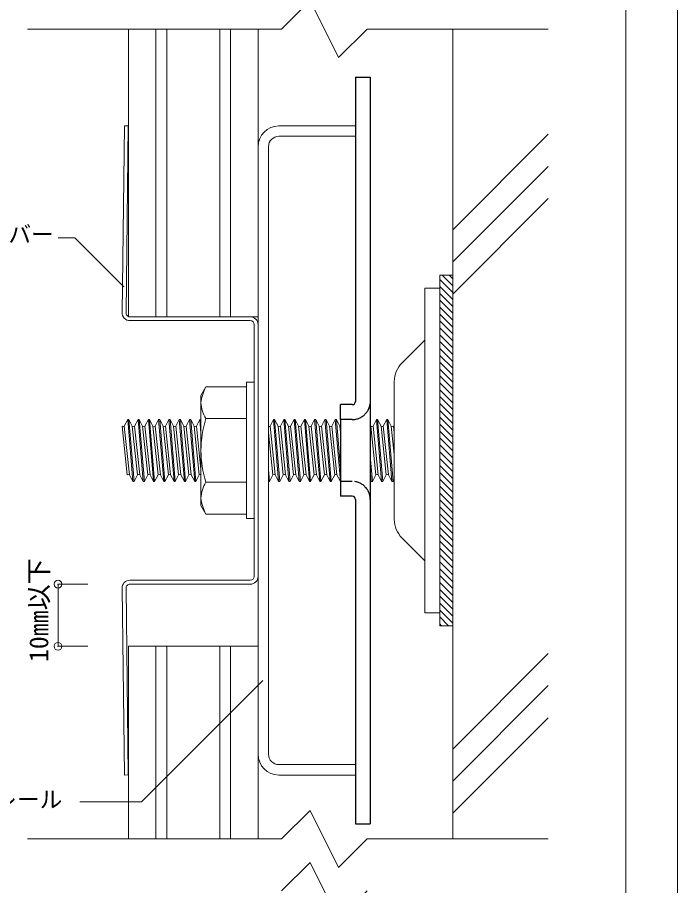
# Model space of a CAD drawing. Units: millimetres on the paper, enlarged 8 times, with parts at other scales. Extents: x -1560 to 1560, y -1077 to 1060.
# Drawn here: x 1153 to 1560, y 63 to 598 of the extents above; entities that cross this region are included whole.
import ezdxf
from ezdxf.enums import TextEntityAlignment as Align

# ---------------------------------------------------------------- set-up
doc = ezdxf.new("R2010")
doc.units = ezdxf.units.MM
doc.header["$LTSCALE"] = 8
doc.header["$PDMODE"] = 32
doc.header["$PDSIZE"] = 4.8
doc.linetypes.add('DASHED2', pattern=[3, 2, -1])
for name, color, linetype, lineweight in [('1-1_吊り材', 7, 'Continuous', 18), ('1-2_野縁受け', 3, 'Continuous', 18), ('1-3_野縁', 2, 'Continuous', 25), ('1-4_ブレース・補強材', 4, 'Continuous', 9), ('1-5_寸法', 4, 'Continuous', 9), ('1-6_文字', 7, 'Continuous', 18), ('6-5_寸法', 4, 'Continuous', 9), ('F-3_野縁', 3, 'Continuous', 18)]:
    doc.layers.add(name, color=color, linetype=linetype, lineweight=lineweight)
doc.styles.add('ＭＳ ゴシック', font='')
doc.styles.get('ＭＳ ゴシック').set_extended_font_data('MS Gothic')

msp = doc.modelspace()

# ---------------------------------------------------------------- linework, layer by layer
at = {"layer": '1-1_吊り材'}
for p, q in [((1421.311, 590.942), (1421.311, 91.808)), ((1314.111, 531.233), (1361.311, 531.233)), ((1361.311, 524.833), (1361.311, 531.233)), ((1314.111, 524.833), (1361.311, 524.833)), ((1301.311, 144.033), (1301.311, 518.433)), ((1307.711, 518.433), (1307.711, 144.033)), ((1421.311, 375.233), (1421.311, 507.233)), ((1404.111, 231.233), (1404.111, 431.233)), ((1404.111, 431.233), (1413.311, 431.233)), ((1413.311, 231.233), (1413.311, 431.233)), ((1389.997, 385.119), (1404.111, 399.233)), ((1385.311, 373.806), (1385.311, 288.66)), ((1421.311, 287.233), (1421.311, 155.233)), ((1389.997, 277.347), (1404.111, 263.233)), ((1404.111, 231.233), (1413.311, 231.233)), ((1314.111, 137.633), (1361.311, 137.633)), ((1361.311, 131.233), (1361.311, 137.633)), ((1314.111, 131.233), (1361.311, 131.233))]:
    msp.add_line(p, q, dxfattribs=at)
for centre, radius, start, end in [((1314.111, 518.433), 12.8, 90, 180), ((1314.111, 518.433), 6.4, 90, 180), ((1401.311, 373.806), 16, 135, 180), ((1401.311, 288.66), 16, 180, 225), ((1314.111, 144.033), 12.8, 180, 270), ((1314.111, 144.033), 6.4, 180, 270)]:
    msp.add_arc(centre, radius, start, end, dxfattribs=at)
at = {"layer": '1-2_野縁受け'}
for p, q in [((1221.311, 590.942), (1221.311, 413.547)), ((1238.241, 590.942), (1238.241, 413.547)), ((1244.989, 590.942), (1244.989, 413.547)), ((1277.632, 413.547), (1277.632, 590.942)), ((1284.38, 590.942), (1284.38, 413.547)), ((1301.311, 590.942), (1301.311, 413.547)), ((1221.311, 413.547), (1301.311, 413.547)), ((1266.111, 365.181), (1269.143, 370.433)), ((1294.111, 370.433), (1269.143, 370.433)), ((1298.911, 373.233), (1294.111, 373.233)), ((1294.111, 373.233), (1294.111, 289.233)), ((1294.111, 292.033), (1294.111, 370.433)), ((1298.911, 292.033), (1298.911, 370.433)), ((1266.111, 297.285), (1266.111, 365.181)), ((1220.947, 350.283), (1218.832, 346.219)), ((1220.947, 350.283), (1221.653, 350.283)), ((1224.122, 312.183), (1220.947, 350.283)), ((1224.828, 312.183), (1221.653, 350.283)), ((1221.653, 350.283), (1223.768, 346.219)), ((1227.297, 350.283), (1225.182, 346.219)), ((1227.297, 350.283), (1228.003, 350.283)), ((1230.472, 312.183), (1227.297, 350.283)), ((1231.178, 312.183), (1228.003, 350.283)), ((1228.003, 350.283), (1230.118, 346.219)), ((1233.647, 350.283), (1231.532, 346.219)), ((1233.647, 350.283), (1234.353, 350.283)), ((1236.822, 312.183), (1233.647, 350.283)), ((1237.528, 312.183), (1234.353, 350.283)), ((1234.353, 350.283), (1236.468, 346.219)), ((1239.997, 350.283), (1237.882, 346.219)), ((1239.997, 350.283), (1240.703, 350.283)), ((1243.172, 312.183), (1239.997, 350.283)), ((1243.878, 312.183), (1240.703, 350.283)), ((1240.703, 350.283), (1242.818, 346.219)), ((1246.347, 350.283), (1244.232, 346.219)), ((1246.347, 350.283), (1247.053, 350.283)), ((1249.522, 312.183), (1246.347, 350.283)), ((1250.228, 312.183), (1247.053, 350.283)), ((1247.053, 350.283), (1249.168, 346.219)), ((1252.697, 350.283), (1250.582, 346.219)), ((1252.697, 350.283), (1253.403, 350.283)), ((1255.872, 312.183), (1252.697, 350.283)), ((1256.578, 312.183), (1253.403, 350.283)), ((1253.403, 350.283), (1255.518, 346.219)), ((1259.047, 350.283), (1256.932, 346.219)), ((1259.047, 350.283), (1259.753, 350.283)), ((1262.222, 312.183), (1259.047, 350.283)), ((1262.928, 312.183), (1259.753, 350.283)), ((1259.753, 350.283), (1261.868, 346.219)), ((1265.397, 350.283), (1263.282, 346.219)), ((1265.397, 350.283), (1266.103, 350.283)), ((1266.111, 341.723), (1265.397, 350.283)), ((1266.103, 350.283), (1266.111, 350.267)), ((1266.111, 350.186), (1266.103, 350.283)), ((1294.111, 350.833), (1269.143, 350.833)), ((1310.797, 350.283), (1308.682, 346.219)), ((1310.797, 350.283), (1311.503, 350.283)), ((1313.972, 312.183), (1310.797, 350.283)), ((1314.678, 312.183), (1311.503, 350.283)), ((1311.503, 350.283), (1313.618, 346.219)), ((1317.147, 350.283), (1315.032, 346.219)), ((1317.147, 350.283), (1317.853, 350.283)), ((1320.322, 312.183), (1317.147, 350.283)), ((1321.028, 312.183), (1317.853, 350.283)), ((1317.853, 350.283), (1319.968, 346.219)), ((1323.497, 350.283), (1321.382, 346.219)), ((1323.497, 350.283), (1324.203, 350.283)), ((1326.672, 312.183), (1323.497, 350.283)), ((1327.378, 312.183), (1324.203, 350.283)), ((1324.203, 350.283), (1326.318, 346.219)), ((1329.847, 350.283), (1327.732, 346.219)), ((1329.847, 350.283), (1330.553, 350.283)), ((1333.022, 312.183), (1329.847, 350.283)), ((1333.728, 312.183), (1330.553, 350.283)), ((1330.553, 350.283), (1332.668, 346.219)), ((1336.197, 350.283), (1334.082, 346.219)), ((1336.197, 350.283), (1336.903, 350.283)), ((1339.372, 312.183), (1336.197, 350.283)), ((1340.078, 312.183), (1336.903, 350.283)), ((1336.903, 350.283), (1339.018, 346.219)), ((1342.547, 350.283), (1340.432, 346.219)), ((1342.547, 350.283), (1343.253, 350.283)), ((1345.722, 312.183), (1342.547, 350.283)), ((1346.428, 312.183), (1343.253, 350.283)), ((1343.253, 350.283), (1345.368, 346.219)), ((1348.897, 350.283), (1346.782, 346.219)), ((1348.897, 350.283), (1349.603, 350.283)), ((1352.072, 312.183), (1348.897, 350.283)), ((1349.603, 350.283), (1351.718, 346.219)), ((1352.111, 320.186), (1349.603, 350.283)), ((1355.247, 350.283), (1355.953, 350.283)), ((1374.297, 350.283), (1372.182, 346.219)), ((1374.297, 350.283), (1375.003, 350.283)), ((1377.472, 312.183), (1374.297, 350.283)), ((1378.178, 312.183), (1375.003, 350.283)), ((1375.003, 350.283), (1377.118, 346.219)), ((1380.647, 350.283), (1378.532, 346.219)), ((1380.647, 350.283), (1381.353, 350.283)), ((1383.822, 312.183), (1380.647, 350.283)), ((1384.528, 312.183), (1381.353, 350.283)), ((1381.353, 350.283), (1383.468, 346.219)), ((1220.593, 316.247), (1217.418, 346.219)), ((1218.832, 346.219), (1222.007, 316.247)), ((1226.943, 316.247), (1223.768, 346.219)), ((1225.182, 346.219), (1228.357, 316.247)), ((1233.293, 316.247), (1230.118, 346.219)), ((1231.532, 346.219), (1234.707, 316.247)), ((1239.643, 316.247), (1236.468, 346.219)), ((1237.882, 346.219), (1241.057, 316.247)), ((1245.993, 316.247), (1242.818, 346.219)), ((1244.232, 346.219), (1247.407, 316.247)), ((1252.343, 316.247), (1249.168, 346.219)), ((1250.582, 346.219), (1253.757, 316.247)), ((1258.693, 316.247), (1255.518, 346.219)), ((1256.932, 346.219), (1260.107, 316.247)), ((1265.043, 316.247), (1261.868, 346.219)), ((1263.282, 346.219), (1266.111, 319.514)), ((1308.682, 346.219), (1311.857, 316.247)), ((1316.793, 316.247), (1313.618, 346.219)), ((1315.032, 346.219), (1318.207, 316.247)), ((1323.143, 316.247), (1319.968, 346.219)), ((1321.382, 346.219), (1324.557, 316.247)), ((1329.493, 316.247), (1326.318, 346.219)), ((1327.732, 346.219), (1330.907, 316.247)), ((1335.843, 316.247), (1332.668, 346.219)), ((1334.082, 346.219), (1337.257, 316.247)), ((1342.193, 316.247), (1339.018, 346.219)), ((1340.432, 346.219), (1343.607, 316.247)), ((1348.543, 316.247), (1345.368, 346.219)), ((1346.782, 346.219), (1349.957, 316.247)), ((1352.111, 342.514), (1351.718, 346.219)), ((1370.511, 346.714), (1370.768, 346.219)), ((1373.943, 316.247), (1370.768, 346.219)), ((1372.182, 346.219), (1375.357, 316.247)), ((1380.293, 316.247), (1377.118, 346.219)), ((1378.532, 346.219), (1381.707, 316.247)), ((1385.311, 328.826), (1383.468, 346.219)), ((1385.311, 347.043), (1384.882, 346.219)), ((1384.882, 346.219), (1385.311, 342.17)), ((1310.443, 316.247), (1307.711, 342.042)), ((1371.828, 312.183), (1370.511, 327.986)), ((1224.122, 312.183), (1222.007, 316.247)), ((1224.828, 312.183), (1226.943, 316.247)), ((1230.472, 312.183), (1228.357, 316.247)), ((1231.178, 312.183), (1233.293, 316.247)), ((1236.822, 312.183), (1234.707, 316.247)), ((1237.528, 312.183), (1239.643, 316.247)), ((1243.172, 312.183), (1241.057, 316.247)), ((1243.878, 312.183), (1245.993, 316.247)), ((1249.522, 312.183), (1247.407, 316.247)), ((1250.228, 312.183), (1252.343, 316.247)), ((1255.872, 312.183), (1253.757, 316.247)), ((1256.578, 312.183), (1258.693, 316.247)), ((1262.222, 312.183), (1260.107, 316.247)), ((1262.928, 312.183), (1265.043, 316.247)), ((1308.328, 312.183), (1307.711, 319.586)), ((1308.328, 312.183), (1310.443, 316.247)), ((1313.972, 312.183), (1311.857, 316.247)), ((1314.678, 312.183), (1316.793, 316.247)), ((1320.322, 312.183), (1318.207, 316.247)), ((1321.028, 312.183), (1323.143, 316.247)), ((1326.672, 312.183), (1324.557, 316.247)), ((1327.378, 312.183), (1329.493, 316.247)), ((1333.022, 312.183), (1330.907, 316.247)), ((1333.728, 312.183), (1335.843, 316.247)), ((1339.372, 312.183), (1337.257, 316.247)), ((1340.078, 312.183), (1342.193, 316.247)), ((1345.722, 312.183), (1343.607, 316.247)), ((1346.428, 312.183), (1348.543, 316.247)), ((1352.072, 312.183), (1349.957, 316.247)), ((1371.122, 312.183), (1370.511, 319.523)), ((1371.828, 312.183), (1373.943, 316.247)), ((1377.472, 312.183), (1375.357, 316.247)), ((1378.178, 312.183), (1380.293, 316.247)), ((1383.822, 312.183), (1381.707, 316.247)), ((1224.122, 312.183), (1224.828, 312.183)), ((1230.472, 312.183), (1231.178, 312.183)), ((1236.822, 312.183), (1237.528, 312.183)), ((1243.172, 312.183), (1243.878, 312.183)), ((1249.522, 312.183), (1250.228, 312.183)), ((1255.872, 312.183), (1256.578, 312.183)), ((1262.222, 312.183), (1262.928, 312.183)), ((1294.111, 311.633), (1269.143, 311.633)), ((1307.711, 312.183), (1308.328, 312.183)), ((1313.972, 312.183), (1314.678, 312.183)), ((1320.322, 312.183), (1321.028, 312.183)), ((1326.672, 312.183), (1327.378, 312.183)), ((1333.022, 312.183), (1333.728, 312.183)), ((1339.372, 312.183), (1340.078, 312.183)), ((1345.722, 312.183), (1346.428, 312.183)), ((1352.072, 312.183), (1352.111, 312.183)), ((1371.122, 312.183), (1370.511, 313.358)), ((1371.122, 312.183), (1371.828, 312.183)), ((1377.472, 312.183), (1378.178, 312.183)), ((1383.822, 312.183), (1384.528, 312.183)), ((1384.528, 312.183), (1385.311, 313.687)), ((1266.111, 297.285), (1269.143, 292.033)), ((1294.111, 292.033), (1269.143, 292.033)), ((1298.911, 289.233), (1294.111, 289.233)), ((1221.311, 210.542), (1301.311, 210.542)), ((1221.311, 210.542), (1221.311, 91.808)), ((1238.241, 210.542), (1238.241, 91.808)), ((1244.989, 210.542), (1244.989, 91.808)), ((1277.632, 91.808), (1277.632, 210.542)), ((1284.38, 210.542), (1284.38, 91.808)), ((1301.311, 210.542), (1301.311, 91.808))]:
    msp.add_line(p, q, dxfattribs=at)
for centre, radius, start, end in [((1293.194, 357.622), 27.25, 151.95868, 173.65706), ((1285.616, 361.299), 19.517, 181.95541, 212.42882), ((1330.975, 331.233), 64.864, 162.41203, 197.58795), ((1218.125, 347.835), 1.764, 246.3783, 293.6217), ((1224.475, 347.835), 1.764, 246.3783, 293.6217), ((1230.825, 347.835), 1.764, 246.3783, 293.6217), ((1237.175, 347.835), 1.764, 246.3783, 293.6217), ((1243.525, 347.835), 1.764, 246.3783, 293.6217), ((1249.875, 347.835), 1.764, 246.3783, 293.6217), ((1256.225, 347.835), 1.764, 246.3783, 293.6217), ((1262.575, 347.835), 1.764, 246.3783, 293.6217), ((1307.975, 347.835), 1.764, 261.38294, 293.6217), ((1314.325, 347.835), 1.764, 246.3783, 293.6217), ((1320.675, 347.835), 1.764, 246.3783, 293.6217), ((1327.025, 347.835), 1.764, 246.3783, 293.6217), ((1327.025, 347.835), 1.764, 292.87528, 293.6217), ((1333.375, 347.835), 1.764, 246.3783, 293.6217), ((1339.725, 347.835), 1.764, 246.3783, 293.6217), ((1346.075, 347.835), 1.764, 246.3783, 293.6217), ((1352.425, 347.835), 1.764, 246.3783, 259.73654), ((1371.475, 347.835), 1.764, 246.3783, 293.6217), ((1377.825, 347.835), 1.764, 246.3783, 293.6217), ((1384.175, 347.835), 1.764, 246.3783, 293.6217), ((1221.3, 314.631), 1.764, 66.3783, 113.6217), ((1227.65, 314.631), 1.764, 66.3783, 113.6217), ((1234, 314.631), 1.764, 66.3783, 113.6217), ((1240.35, 314.631), 1.764, 66.3783, 113.6217), ((1246.7, 314.631), 1.764, 66.3783, 113.6217), ((1253.05, 314.631), 1.764, 66.3783, 113.6217), ((1259.4, 314.631), 1.764, 66.3783, 113.6217), ((1265.75, 314.631), 1.764, 78.2008, 113.6217), ((1311.15, 314.631), 1.764, 66.3783, 113.6217), ((1317.5, 314.631), 1.764, 66.3783, 113.6217), ((1323.85, 314.631), 1.764, 66.3783, 113.6217), ((1330.2, 314.631), 1.764, 66.3783, 113.6217), ((1336.55, 314.631), 1.764, 66.3783, 113.6217), ((1342.9, 314.631), 1.764, 66.3783, 113.6217), ((1349.25, 314.631), 1.764, 66.3783, 113.6217), ((1374.65, 314.631), 1.764, 66.3783, 113.6217), ((1381, 314.631), 1.764, 66.3783, 113.6217), ((1285.616, 301.167), 19.517, 147.57117, 178.04457), ((1293.194, 304.844), 27.25, 186.34293, 208.04131)]:
    msp.add_arc(centre, radius, start, end, dxfattribs=at)
at = {"layer": '1-3_野縁'}
for p, q in [((1361.311, 561.233), (1370.511, 561.233)), ((1361.311, 561.233), (1361.311, 361.483)), ((1359.311, 359.483), (1352.111, 359.483)), ((1352.111, 350.283), (1352.111, 359.483)), ((1352.111, 350.283), (1352.111, 312.183)), ((1352.111, 312.183), (1352.111, 302.983)), ((1359.311, 302.983), (1352.111, 302.983)), ((1361.311, 300.983), (1361.311, 101.233)), ((1370.511, 300.983), (1370.511, 101.233)), ((1361.311, 101.233), (1370.511, 101.233))]:
    msp.add_line(p, q, dxfattribs=at)
at = {"layer": '1-3_野縁', "linetype": 'DASHED2'}
for p, q in [((1359.311, 350.283), (1352.111, 350.283)), ((1359.311, 312.183), (1352.111, 312.183))]:
    msp.add_line(p, q, dxfattribs=at)
at = {"layer": '1-3_野縁'}
msp.add_lwpolyline([(1370.511, 561.233), (1370.511, 361.483), (1370.511, 300.983)], dxfattribs=at)
for centre, start, end in [((1359.311, 361.483), 270, 0), ((1359.311, 300.983), 0, 90)]:
    msp.add_arc(centre, 2, start, end, dxfattribs=at)
at = {"layer": '1-3_野縁', "linetype": 'DASHED2'}
for centre, start, end in [((1359.311, 361.483), 270, 0), ((1359.311, 300.983), 0, 90)]:
    msp.add_arc(centre, 11.2, start, end, dxfattribs=at)
at = {"layer": '1-4_ブレース・補強材'}
for p, q in [((1217.483, 416.146), (1218.889, 531.24)), ((1218.889, 531.24), (1221.289, 531.211)), ((1219.883, 416.117), (1221.289, 531.211)), ((1480.211, 526.132), (1421.311, 467.232)), ((1480.211, 506.333), (1421.311, 447.433)), ((1480.211, 486.534), (1421.311, 427.634)), ((1413.311, 439.233), (1421.311, 439.233)), ((1413.311, 439.233), (1413.311, 223.233)), ((1414.843, 439.233), (1421.311, 432.765)), ((1419.086, 439.233), (1421.311, 437.008)), ((1413.311, 436.523), (1421.311, 428.523)), ((1413.311, 432.28), (1421.311, 424.28)), ((1413.311, 428.037), (1421.311, 420.037)), ((1413.311, 423.795), (1421.311, 415.795)), ((1413.311, 419.552), (1421.311, 411.552)), ((1296.511, 413.633), (1222.281, 413.633)), ((1413.311, 415.309), (1421.311, 407.309)), ((1222.281, 411.233), (1296.511, 411.233)), ((1298.911, 408.833), (1298.911, 253.633)), ((1301.311, 408.833), (1301.311, 253.633)), ((1413.311, 411.067), (1421.311, 403.067)), ((1413.311, 406.824), (1421.311, 398.824)), ((1413.311, 402.582), (1421.311, 394.582)), ((1413.311, 398.339), (1421.311, 390.339)), ((1413.311, 394.096), (1421.311, 386.096)), ((1413.311, 389.854), (1421.311, 381.854)), ((1413.311, 385.611), (1421.311, 377.611)), ((1413.311, 381.368), (1421.311, 373.368)), ((1413.311, 377.126), (1421.311, 369.126)), ((1413.311, 372.883), (1421.311, 364.883)), ((1413.311, 368.64), (1421.311, 360.64)), ((1413.311, 364.398), (1421.311, 356.398)), ((1413.311, 360.155), (1421.311, 352.155)), ((1413.311, 355.912), (1421.311, 347.912)), ((1413.311, 351.67), (1421.311, 343.67)), ((1413.311, 347.427), (1421.311, 339.427)), ((1413.311, 343.185), (1421.311, 335.185)), ((1413.311, 338.942), (1421.311, 330.942)), ((1413.311, 334.699), (1421.311, 326.699)), ((1413.311, 330.457), (1421.311, 322.457)), ((1413.311, 326.214), (1421.311, 318.214)), ((1413.311, 321.971), (1421.311, 313.971)), ((1413.311, 317.729), (1421.311, 309.729)), ((1413.311, 313.486), (1421.311, 305.486)), ((1413.311, 309.243), (1421.311, 301.243)), ((1413.311, 305.001), (1421.311, 297.001)), ((1413.311, 300.758), (1421.311, 292.758)), ((1413.311, 296.516), (1421.311, 288.516)), ((1413.311, 292.273), (1421.311, 284.273)), ((1413.311, 288.03), (1421.311, 280.03)), ((1413.311, 283.788), (1421.311, 275.788)), ((1413.311, 279.545), (1421.311, 271.545)), ((1413.311, 275.302), (1421.311, 267.302)), ((1413.311, 271.06), (1421.311, 263.06)), ((1413.311, 266.817), (1421.311, 258.817)), ((1413.311, 262.574), (1421.311, 254.574)), ((1413.311, 258.332), (1421.311, 250.332)), ((1413.311, 254.089), (1421.311, 246.089)), ((1217.483, 246.32), (1218.889, 131.226)), ((1219.883, 246.349), (1221.289, 131.255)), ((1222.281, 251.233), (1296.511, 251.233)), ((1296.511, 248.833), (1222.281, 248.833)), ((1413.311, 249.846), (1421.311, 241.846)), ((1413.311, 245.604), (1421.311, 237.604)), ((1413.311, 241.361), (1421.311, 233.361)), ((1413.311, 237.119), (1421.311, 229.119)), ((1413.311, 232.876), (1421.311, 224.876)), ((1413.311, 228.633), (1418.711, 223.233)), ((1413.311, 224.391), (1414.468, 223.233)), ((1413.311, 223.233), (1421.311, 223.233)), ((1480.211, 206.132), (1421.311, 147.232)), ((1480.211, 186.333), (1421.311, 127.433)), ((1480.211, 166.534), (1421.311, 107.634)), ((1218.889, 131.226), (1221.289, 131.255))]:
    msp.add_line(p, q, dxfattribs=at)
for centre, radius, start, end in [((1222.281, 416.033), 4.8, 178, 270), ((1222.281, 416.033), 2.4, 178, 270), ((1296.511, 408.833), 4.8, 0, 90), ((1296.511, 408.833), 2.4, 0, 90), ((1296.511, 253.633), 2.4, 270, 0), ((1296.511, 253.633), 4.8, 270, 0), ((1222.281, 246.433), 4.8, 90, 182), ((1222.281, 246.433), 2.4, 90, 182)]:
    msp.add_arc(centre, radius, start, end, dxfattribs=at)
at = {"layer": '1-5_寸法'}
msp.add_line((1177.968, 210.542), (1177.968, 248.833), dxfattribs=at)
at = {"layer": '1-6_文字'}
for p, q in [((1159.214, 590.942), (1315.732, 590.942)), ((1368.532, 590.942), (1480.211, 590.942)), ((1188.291, 462.224), (1177.975, 462.224)), ((1188.291, 462.224), (1218.459, 432.055)), ((1229.358, 114.753), (1304.158, 189.554)), ((1229.358, 114.753), (1191.379, 114.753)), ((1159.214, 91.808), (1315.732, 91.808)), ((1368.532, 91.808), (1480.211, 91.808))]:
    msp.add_line(p, q, dxfattribs=at)
for points in [[(1315.732, 590.942), (1333.332, 608.542), (1350.932, 573.342), (1368.532, 590.942)], [(1315.732, 91.808), (1333.332, 109.408), (1350.932, 74.208), (1368.532, 91.808)], [(1315.732, 59.808), (1333.332, 77.408), (1350.932, 42.208), (1368.532, 59.808)]]:
    msp.add_lwpolyline(points, dxfattribs=at)
at = {"layer": '6-5_寸法'}
for p, q in [((1177.968, 248.833), (1196.241, 248.833)), ((1177.968, 210.542), (1196.241, 210.542))]:
    msp.add_line(p, q, dxfattribs=at)
at = {"layer": '6-5_寸法', "color": 3}
for p in [(1177.968, 248.833), (1177.968, 210.542)]:
    msp.add_point(p, dxfattribs=at)
at = {"layer": 'F-3_野縁'}
for p, q in [((1560, 1060), (1560, -1060)), ((1528, 1012), (1528, -398))]:
    msp.add_line(p, q, dxfattribs=at)

# ---------------------------------------------------------------- texts
at = {"layer": '1-6_文字', "style": 'ＭＳ ゴシック'}
for s, p in [('SQスリムwallハットバー', (1021.523, 456.243)), ('SQスリムwallレール', (1054.778, 107.977))]:
    msp.add_text(s, height=10.26, dxfattribs=at).set_placement(p, align=Align.BOTTOM_LEFT)
at = {"layer": '6-5_寸法', "style": 'ＭＳ ゴシック'}
msp.add_text('10㎜以下', height=11.73, rotation=90, dxfattribs=at).set_placement((1175.48, 200.785), align=Align.BOTTOM_LEFT)

doc.saveas('drawing.dxf')
